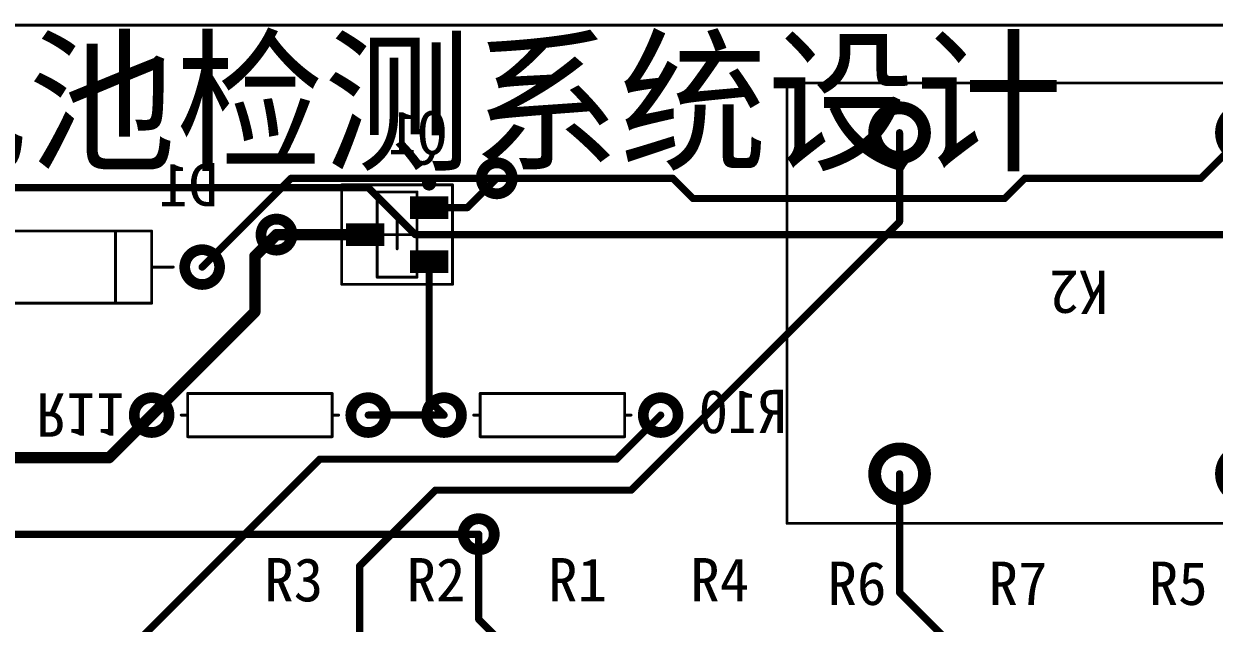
# Model space of a CAD drawing. Header units: millimetres. Extents: x 38 to 140, y 35 to 124.
# Drawn here: x 76.91 to 118.78, y 102.53 to 123.62 of the extents above; entities that cross this region are included whole.
import ezdxf

# ---------------------------------------------------------------- set-up
doc = ezdxf.new("R2010")
doc.units = ezdxf.units.MM
for name, color, linetype in [('BottomLayer', 5, 'Continuous'), ('BottomOverlay', 54, 'Continuous'), ('BottomPaste', 16, 'Continuous'), ('BottomSolder', 6, 'Continuous'), ('KeepOutLayer', 6, 'Continuous'), ('Mechanical1', 6, 'Continuous'), ('Mechanical13', 56, 'Continuous'), ('Mechanical15', 56, 'Continuous'), ('MultiLayer', 9, 'Continuous'), ('TopLayer', 1, 'Continuous'), ('TopOverlay', 2, 'Continuous'), ('TopSolder', 216, 'Continuous')]:
    doc.layers.add(name, color=color, linetype=linetype)

# ---------------------------------------------------------------- blocks, each defined once
blk = doc.blocks.new('SOT_23B_N_B_12')
at = {"layer": 'BottomLayer'}
for points, const_width in [([(-1.413, 1.25), (-1.413, 0.65)], 0.575), ([(-0.838, 1.25), (-0.838, 0.65)], 0.575), ([(-0.55, 1.1), (-1.7, 1.1)], 0.3), ([(-0.55, 0.8), (-1.7, 0.8)], 0.3), ([(0.838, 0.3), (0.838, -0.3)], 0.575), ([(1.413, 0.3), (1.413, -0.3)], 0.575), ([(1.7, 0.15), (0.55, 0.15)], 0.3), ([(1.7, -0.15), (0.55, -0.15)], 0.3), ([(-1.413, -0.65), (-1.413, -1.25)], 0.575), ([(-0.838, -0.65), (-0.838, -1.25)], 0.575), ([(-0.55, -0.8), (-1.7, -0.8)], 0.3), ([(-0.55, -1.1), (-1.7, -1.1)], 0.3)]:
    blk.add_lwpolyline(points, dxfattribs=dict(at, const_width=const_width))
at = {"layer": 'BottomLayer', "const_width": 0.3}
for points in [[(-1.275, 0.95, 1), (-0.975, 0.95, 1)], [(0.975, 0, 1), (1.275, 0, 1)], [(-1.275, -0.95, 1), (-0.975, -0.95, 1)]]:
    blk.add_lwpolyline(points, format="xyb", close=True, dxfattribs=at)
at = {"layer": 'BottomOverlay', "const_width": 0.1}
for points in [[(0.7, 1.5), (-0.2, 1.5)], [(0.7, 1.5), (0.7, 0.7)], [(0.7, -0.7), (0.7, -1.5)], [(0.7, -1.5), (-0.2, -1.5)]]:
    blk.add_lwpolyline(points, dxfattribs=at)
at = {"layer": 'BottomOverlay'}
for points, const_width in [([(-0.225, 1.5, 1), (-0.175, 1.5, 1)], 0.05), ([(0.675, 1.5, 1), (0.725, 1.5, 1)], 0.05), ([(0.675, 1.5, 1), (0.725, 1.5, 1)], 0.05), ([(0.675, 0.7, 1), (0.725, 0.7, 1)], 0.05), ([(0.675, -0.7, 1), (0.725, -0.7, 1)], 0.05), ([(-1, -1.8, 1), (-1.25, -1.8, 1)], 0.25), ([(-0.225, -1.5, 1), (-0.175, -1.5, 1)], 0.05), ([(0.675, -1.5, 1), (0.725, -1.5, 1)], 0.05), ([(0.675, -1.5, 1), (0.725, -1.5, 1)], 0.05), ([(-1.312, -1.8, 1), (-1.188, -1.8, 1)], 0.125), ([(-1.062, -1.8, 1), (-0.937, -1.8, 1)], 0.125)]:
    blk.add_lwpolyline(points, format="xyb", close=True, dxfattribs=dict(at, const_width=const_width))
at = {"layer": 'BottomPaste'}
for points, const_width in [([(-1.413, 1.25), (-1.413, 0.65)], 0.575), ([(-0.838, 1.25), (-0.838, 0.65)], 0.575), ([(-0.55, 1.1), (-1.7, 1.1)], 0.3), ([(-0.55, 0.8), (-1.7, 0.8)], 0.3), ([(0.838, 0.3), (0.838, -0.3)], 0.575), ([(1.413, 0.3), (1.413, -0.3)], 0.575), ([(1.7, 0.15), (0.55, 0.15)], 0.3), ([(1.7, -0.15), (0.55, -0.15)], 0.3), ([(-1.413, -0.65), (-1.413, -1.25)], 0.575), ([(-0.838, -0.65), (-0.838, -1.25)], 0.575), ([(-0.55, -0.8), (-1.7, -0.8)], 0.3), ([(-0.55, -1.1), (-1.7, -1.1)], 0.3)]:
    blk.add_lwpolyline(points, dxfattribs=dict(at, const_width=const_width))
at = {"layer": 'BottomPaste', "const_width": 0.3}
for points in [[(-1.275, 0.95, 1), (-0.975, 0.95, 1)], [(0.975, 0, 1), (1.275, 0, 1)], [(-1.275, -0.95, 1), (-0.975, -0.95, 1)]]:
    blk.add_lwpolyline(points, format="xyb", close=True, dxfattribs=at)
at = {"layer": 'BottomSolder'}
for points, const_width in [([(-1.463, 1.352), (-1.463, 0.548)], 0.677), ([(-0.787, 1.352), (-0.787, 0.548)], 0.677), ([(-0.448, 1.151), (-1.802, 1.151)], 0.402), ([(-0.448, 0.749), (-1.802, 0.749)], 0.402), ([(0.787, 0.402), (0.787, -0.402)], 0.677), ([(1.463, 0.402), (1.463, -0.402)], 0.677), ([(1.802, 0.201), (0.448, 0.201)], 0.402), ([(1.802, -0.201), (0.448, -0.201)], 0.402), ([(-1.463, -0.548), (-1.463, -1.352)], 0.677), ([(-0.787, -0.548), (-0.787, -1.352)], 0.677), ([(-0.448, -0.749), (-1.802, -0.749)], 0.402), ([(-0.448, -1.151), (-1.802, -1.151)], 0.402)]:
    blk.add_lwpolyline(points, dxfattribs=dict(at, const_width=const_width))
at = {"layer": 'BottomSolder', "const_width": 0.402}
for points in [[(-1.326, 0.95, 1), (-0.924, 0.95, 1)], [(0.924, 0, 1), (1.326, 0, 1)], [(-1.326, -0.95, 1), (-0.924, -0.95, 1)]]:
    blk.add_lwpolyline(points, format="xyb", close=True, dxfattribs=at)
at = {"layer": 'Mechanical13', "const_width": 0.1}
for points in [[(-0.7, 1.5), (-0.7, -1.5)], [(0.7, 1.5), (-0.7, 1.5)], [(0.7, 1.5), (0.7, -1.5)], [(0.7, -1.5), (-0.7, -1.5)]]:
    blk.add_lwpolyline(points, dxfattribs=at)
at = {"layer": 'Mechanical13', "const_width": 0.05}
for points in [[(-0.725, 1.5, 1), (-0.675, 1.5, 1)], [(-0.725, 1.5, 1), (-0.675, 1.5, 1)], [(0.675, 1.5, 1), (0.725, 1.5, 1)], [(0.675, 1.5, 1), (0.725, 1.5, 1)], [(-0.725, -1.5, 1), (-0.675, -1.5, 1)], [(-0.725, -1.5, 1), (-0.675, -1.5, 1)], [(0.675, -1.5, 1), (0.725, -1.5, 1)], [(0.675, -1.5, 1), (0.725, -1.5, 1)]]:
    blk.add_lwpolyline(points, format="xyb", close=True, dxfattribs=at)
at = {"layer": 'Mechanical15', "const_width": 0.1}
for points in [[(-1.95, 1.75), (-1.95, -1.75)], [(1.95, 1.75), (-1.95, 1.75)], [(1.95, 1.75), (1.95, -1.75)], [(0, 0.5), (0, -0.5)], [(0.5, 0), (-0.5, 0)], [(1.95, -1.75), (-1.95, -1.75)]]:
    blk.add_lwpolyline(points, dxfattribs=at)
at = {"layer": 'Mechanical15', "const_width": 0.05}
for points in [[(-1.975, 1.75, 1), (-1.925, 1.75, 1)], [(-1.975, 1.75, 1), (-1.925, 1.75, 1)], [(1.925, 1.75, 1), (1.975, 1.75, 1)], [(1.925, 1.75, 1), (1.975, 1.75, 1)], [(-0.025, 0.5, 1), (0.025, 0.5, 1)], [(-0.525, 0, 1), (-0.475, 0, 1)], [(0.475, 0, 1), (0.525, 0, 1)], [(-0.025, -0.5, 1), (0.025, -0.5, 1)], [(-1.975, -1.75, 1), (-1.925, -1.75, 1)], [(-1.975, -1.75, 1), (-1.925, -1.75, 1)], [(1.925, -1.75, 1), (1.975, -1.75, 1)], [(1.925, -1.75, 1), (1.975, -1.75, 1)]]:
    blk.add_lwpolyline(points, format="xyb", close=True, dxfattribs=at)
blk = doc.blocks.new('AXIAL_0_3_B_23')
at = {"layer": 'BottomLayer', "const_width": 0.275}
for points in [[(-4.373, 0, 1), (-3.247, 0, 1)], [(3.247, 0, 1), (4.373, 0, 1)]]:
    blk.add_lwpolyline(points, format="xyb", close=True, dxfattribs=at)
at = {"layer": 'BottomOverlay', "const_width": 0.1}
for points in [[(-2.54, 0.762), (2.54, 0.762)], [(-2.54, -0.762), (-2.54, 0.762)], [(2.54, 0), (2.54, 0.762)], [(-2.769, 0), (-2.54, 0)], [(2.54, 0), (2.769, 0)], [(2.54, -0.762), (2.54, 0)], [(-2.54, -0.762), (2.54, -0.762)]]:
    blk.add_lwpolyline(points, dxfattribs=at)
at = {"layer": 'BottomOverlay', "const_width": 0.05}
for points in [[(-2.565, 0.762, 1), (-2.515, 0.762, 1)], [(-2.565, 0.762, 1), (-2.515, 0.762, 1)], [(2.515, 0.762, 1), (2.565, 0.762, 1)], [(2.515, 0.762, 1), (2.565, 0.762, 1)], [(-2.794, 0, 1), (-2.744, 0, 1)], [(-2.565, 0, 1), (-2.515, 0, 1)], [(2.515, 0, 1), (2.565, 0, 1)], [(2.515, 0, 1), (2.565, 0, 1)], [(2.515, 0, 1), (2.565, 0, 1)], [(2.744, 0, 1), (2.794, 0, 1)], [(-2.565, -0.762, 1), (-2.515, -0.762, 1)], [(-2.565, -0.762, 1), (-2.515, -0.762, 1)], [(2.515, -0.762, 1), (2.565, -0.762, 1)], [(2.515, -0.762, 1), (2.565, -0.762, 1)]]:
    blk.add_lwpolyline(points, format="xyb", close=True, dxfattribs=at)
at = {"layer": 'BottomSolder', "const_width": 0.377}
for points in [[(-4.423, 0, 1), (-3.197, 0, 1)], [(3.197, 0, 1), (4.423, 0, 1)]]:
    blk.add_lwpolyline(points, format="xyb", close=True, dxfattribs=at)
at = {"layer": 'MultiLayer', "const_width": 0.275}
for points in [[(-4.373, 0, 1), (-3.247, 0, 1)], [(3.247, 0, 1), (4.373, 0, 1)]]:
    blk.add_lwpolyline(points, format="xyb", close=True, dxfattribs=at)
at = {"layer": 'TopLayer', "const_width": 0.275}
for points in [[(-4.373, 0, 1), (-3.247, 0, 1)], [(3.247, 0, 1), (4.373, 0, 1)]]:
    blk.add_lwpolyline(points, format="xyb", close=True, dxfattribs=at)
at = {"layer": 'TopSolder', "const_width": 0.377}
for points in [[(-4.423, 0, 1), (-3.197, 0, 1)], [(3.197, 0, 1), (4.423, 0, 1)]]:
    blk.add_lwpolyline(points, format="xyb", close=True, dxfattribs=at)
blk = doc.blocks.new('AXIAL_0_3_B_24')
at = {"layer": 'BottomLayer', "const_width": 0.275}
for points in [[(-4.373, 0, 1), (-3.247, 0, 1)], [(3.247, 0, 1), (4.373, 0, 1)]]:
    blk.add_lwpolyline(points, format="xyb", close=True, dxfattribs=at)
at = {"layer": 'BottomOverlay', "const_width": 0.1}
for points in [[(2.54, 0.762), (-2.54, 0.762)], [(-2.54, 0.762), (-2.54, -0.762)], [(2.54, 0.762), (2.54, 0)], [(-2.54, 0), (-2.769, 0)], [(2.769, 0), (2.54, 0)], [(2.54, 0), (2.54, -0.762)], [(2.54, -0.762), (-2.54, -0.762)]]:
    blk.add_lwpolyline(points, dxfattribs=at)
at = {"layer": 'BottomOverlay', "const_width": 0.05}
for points in [[(-2.565, 0.762, 1), (-2.515, 0.762, 1)], [(-2.565, 0.762, 1), (-2.515, 0.762, 1)], [(2.515, 0.762, 1), (2.565, 0.762, 1)], [(2.515, 0.762, 1), (2.565, 0.762, 1)], [(-2.794, 0, 1), (-2.744, 0, 1)], [(-2.565, 0, 1), (-2.515, 0, 1)], [(2.515, 0, 1), (2.565, 0, 1)], [(2.515, 0, 1), (2.565, 0, 1)], [(2.515, 0, 1), (2.565, 0, 1)], [(2.744, 0, 1), (2.794, 0, 1)], [(-2.565, -0.762, 1), (-2.515, -0.762, 1)], [(-2.565, -0.762, 1), (-2.515, -0.762, 1)], [(2.515, -0.762, 1), (2.565, -0.762, 1)], [(2.515, -0.762, 1), (2.565, -0.762, 1)]]:
    blk.add_lwpolyline(points, format="xyb", close=True, dxfattribs=at)
at = {"layer": 'BottomSolder', "const_width": 0.377}
for points in [[(-4.423, 0, 1), (-3.197, 0, 1)], [(3.197, 0, 1), (4.423, 0, 1)]]:
    blk.add_lwpolyline(points, format="xyb", close=True, dxfattribs=at)
at = {"layer": 'MultiLayer', "const_width": 0.275}
for points in [[(-4.373, 0, 1), (-3.247, 0, 1)], [(3.247, 0, 1), (4.373, 0, 1)]]:
    blk.add_lwpolyline(points, format="xyb", close=True, dxfattribs=at)
at = {"layer": 'TopLayer', "const_width": 0.275}
for points in [[(-4.373, 0, 1), (-3.247, 0, 1)], [(3.247, 0, 1), (4.373, 0, 1)]]:
    blk.add_lwpolyline(points, format="xyb", close=True, dxfattribs=at)
at = {"layer": 'TopSolder', "const_width": 0.377}
for points in [[(-4.423, 0, 1), (-3.197, 0, 1)], [(3.197, 0, 1), (4.423, 0, 1)]]:
    blk.add_lwpolyline(points, format="xyb", close=True, dxfattribs=at)
blk = doc.blocks.new('PCBC_________1_33')
at = {"layer": 'BottomLayer', "const_width": 0.35}
for points in [[(2.575, 13.75, 1), (4.225, 13.75, 1)], [(14.775, 13.75, 1), (16.425, 13.75, 1)], [(0.575, 7.75, 1), (2.225, 7.75, 1)], [(2.575, 1.75, 1), (4.225, 1.75, 1)], [(14.775, 1.75, 1), (16.425, 1.75, 1)]]:
    blk.add_lwpolyline(points, format="xyb", close=True, dxfattribs=at)
at = {"layer": 'BottomSolder', "const_width": 0.452}
for points in [[(2.524, 13.75, 1), (4.276, 13.75, 1)], [(14.724, 13.75, 1), (16.476, 13.75, 1)], [(0.524, 7.75, 1), (2.276, 7.75, 1)], [(2.524, 1.75, 1), (4.276, 1.75, 1)], [(14.724, 1.75, 1), (16.476, 1.75, 1)]]:
    blk.add_lwpolyline(points, format="xyb", close=True, dxfattribs=at)
at = {"layer": 'Mechanical1', "const_width": 0.1}
for points in [[(19.558, 15.494), (0, 15.494)], [(0, 15.494), (0, 0)], [(19.558, 15.494), (19.558, 0)], [(19.558, 0), (0, 0)]]:
    blk.add_lwpolyline(points, dxfattribs=at)
at = {"layer": 'Mechanical1', "const_width": 0.05}
for points in [[(-0.025, 15.494, 1), (0.025, 15.494, 1)], [(-0.025, 15.494, 1), (0.025, 15.494, 1)], [(19.533, 15.494, 1), (19.583, 15.494, 1)], [(19.533, 15.494, 1), (19.583, 15.494, 1)], [(-0.025, 0, 1), (0.025, 0, 1)], [(-0.025, 0, 1), (0.025, 0, 1)], [(19.533, 0, 1), (19.583, 0, 1)], [(19.533, 0, 1), (19.583, 0, 1)]]:
    blk.add_lwpolyline(points, format="xyb", close=True, dxfattribs=at)
at = {"layer": 'MultiLayer', "const_width": 0.35}
for points in [[(2.575, 13.75, 1), (4.225, 13.75, 1)], [(14.775, 13.75, 1), (16.425, 13.75, 1)], [(0.575, 7.75, 1), (2.225, 7.75, 1)], [(2.575, 1.75, 1), (4.225, 1.75, 1)], [(14.775, 1.75, 1), (16.425, 1.75, 1)]]:
    blk.add_lwpolyline(points, format="xyb", close=True, dxfattribs=at)
at = {"layer": 'TopLayer', "const_width": 0.35}
for points in [[(2.575, 13.75, 1), (4.225, 13.75, 1)], [(14.775, 13.75, 1), (16.425, 13.75, 1)], [(0.575, 7.75, 1), (2.225, 7.75, 1)], [(2.575, 1.75, 1), (4.225, 1.75, 1)], [(14.775, 1.75, 1), (16.425, 1.75, 1)]]:
    blk.add_lwpolyline(points, format="xyb", close=True, dxfattribs=at)
at = {"layer": 'TopSolder', "const_width": 0.452}
for points in [[(2.524, 13.75, 1), (4.276, 13.75, 1)], [(14.724, 13.75, 1), (16.476, 13.75, 1)], [(0.524, 7.75, 1), (2.276, 7.75, 1)], [(2.524, 1.75, 1), (4.276, 1.75, 1)], [(14.724, 1.75, 1), (16.476, 1.75, 1)]]:
    blk.add_lwpolyline(points, format="xyb", close=True, dxfattribs=at)
blk = doc.blocks.new('DIODE_0_4_B_37')
at = {"layer": 'BottomLayer', "const_width": 0.275}
for points in [[(-5.643, 0, 1), (-4.517, 0, 1)], [(4.517, 0, 1), (5.643, 0, 1)]]:
    blk.add_lwpolyline(points, format="xyb", close=True, dxfattribs=at)
at = {"layer": 'BottomOverlay', "const_width": 0.1}
for points in [[(-3.302, 1.27), (3.302, 1.27)], [(-3.302, -1.27), (-3.302, 1.27)], [(2.032, -1.27), (2.032, 1.27)], [(3.302, -1.27), (3.302, 1.27)], [(-4.064, 0), (-3.302, 0)], [(3.302, 0), (4.064, 0)], [(-3.302, -1.27), (3.302, -1.27)]]:
    blk.add_lwpolyline(points, dxfattribs=at)
at = {"layer": 'BottomOverlay', "const_width": 0.05}
for points in [[(-3.327, 1.27, 1), (-3.277, 1.27, 1)], [(-3.327, 1.27, 1), (-3.277, 1.27, 1)], [(2.007, 1.27, 1), (2.057, 1.27, 1)], [(3.277, 1.27, 1), (3.327, 1.27, 1)], [(3.277, 1.27, 1), (3.327, 1.27, 1)], [(-4.089, 0, 1), (-4.039, 0, 1)], [(-3.327, 0, 1), (-3.277, 0, 1)], [(3.277, 0, 1), (3.327, 0, 1)], [(4.039, 0, 1), (4.089, 0, 1)], [(-3.327, -1.27, 1), (-3.277, -1.27, 1)], [(-3.327, -1.27, 1), (-3.277, -1.27, 1)], [(2.007, -1.27, 1), (2.057, -1.27, 1)], [(3.277, -1.27, 1), (3.327, -1.27, 1)], [(3.277, -1.27, 1), (3.327, -1.27, 1)]]:
    blk.add_lwpolyline(points, format="xyb", close=True, dxfattribs=at)
at = {"layer": 'BottomSolder', "const_width": 0.377}
for points in [[(-5.693, 0, 1), (-4.467, 0, 1)], [(4.467, 0, 1), (5.693, 0, 1)]]:
    blk.add_lwpolyline(points, format="xyb", close=True, dxfattribs=at)
at = {"layer": 'MultiLayer', "const_width": 0.275}
for points in [[(-5.643, 0, 1), (-4.517, 0, 1)], [(4.517, 0, 1), (5.643, 0, 1)]]:
    blk.add_lwpolyline(points, format="xyb", close=True, dxfattribs=at)
at = {"layer": 'TopLayer', "const_width": 0.275}
for points in [[(-5.643, 0, 1), (-4.517, 0, 1)], [(4.517, 0, 1), (5.643, 0, 1)]]:
    blk.add_lwpolyline(points, format="xyb", close=True, dxfattribs=at)
at = {"layer": 'TopSolder', "const_width": 0.377}
for points in [[(-5.693, 0, 1), (-4.467, 0, 1)], [(4.467, 0, 1), (5.693, 0, 1)]]:
    blk.add_lwpolyline(points, format="xyb", close=True, dxfattribs=at)

msp = doc.modelspace()

# ---------------------------------------------------------------- linework, layer by layer
at = {"layer": 'BottomLayer'}
for points, const_width in [([(118.314, 118.186), (119.917, 119.789)], 0.254), ([(92.517, 117.155), (93.548, 118.186)], 0.254), ([(93.548, 118.186), (99.74, 118.186)], 0.254), ([(99.74, 118.186), (100.451, 117.475)], 0.254), ([(111.412, 117.475), (112.123, 118.186)], 0.254), ([(112.123, 118.186), (118.314, 118.186)], 0.254), ([(64.643, 117.856), (89.027, 117.856)], 0.254), ([(89.027, 117.856), (90.678, 116.205)], 0.254), ([(91.168, 117.155), (92.517, 117.155)], 0.254), ([(100.451, 117.475), (111.412, 117.475)], 0.254), ([(85.801, 116.205), (88.918, 116.205)], 0.4), ([(90.678, 116.205), (127.404, 116.205)], 0.254), ([(91.168, 110.381), (91.168, 115.255)], 0.254), ([(91.168, 110.381), (91.694, 109.855)], 0.254), ([(79.908, 108.356), (81.407, 109.855)], 0.4), ([(89.027, 109.855), (91.694, 109.855)], 0.254), ([(49.274, 108.356), (79.908, 108.356)], 0.4), ([(68.072, 105.664), (92.913, 105.664)], 0.254)]:
    msp.add_lwpolyline(points, dxfattribs=dict(at, const_width=const_width))
for points, const_width in [([(93.053, 118.186, 1), (94.043, 118.186, 1)], 0.279), ([(93.485, 118.186, 1), (93.612, 118.186, 1)], 0.127), ([(93.485, 118.186, 1), (93.612, 118.186, 1)], 0.127), ([(99.676, 118.186, 1), (99.803, 118.186, 1)], 0.127), ([(99.676, 118.186, 1), (99.803, 118.186, 1)], 0.127), ([(112.059, 118.186, 1), (112.186, 118.186, 1)], 0.127), ([(112.059, 118.186, 1), (112.186, 118.186, 1)], 0.127), ([(118.251, 118.186, 1), (118.378, 118.186, 1)], 0.127), ([(118.251, 118.186, 1), (118.378, 118.186, 1)], 0.127), ([(88.963, 117.856, 1), (89.09, 117.856, 1)], 0.127), ([(88.963, 117.856, 1), (89.09, 117.856, 1)], 0.127), ([(91.105, 117.155, 1), (91.232, 117.155, 1)], 0.127), ([(92.454, 117.155, 1), (92.581, 117.155, 1)], 0.127), ([(92.454, 117.155, 1), (92.581, 117.155, 1)], 0.127), ([(100.387, 117.475, 1), (100.514, 117.475, 1)], 0.127), ([(100.387, 117.475, 1), (100.514, 117.475, 1)], 0.127), ([(111.348, 117.475, 1), (111.475, 117.475, 1)], 0.127), ([(111.348, 117.475, 1), (111.475, 117.475, 1)], 0.127), ([(85.306, 116.205, 1), (86.296, 116.205, 1)], 0.279), ([(85.701, 116.205, 1), (85.901, 116.205, 1)], 0.2), ([(88.818, 116.205, 1), (89.018, 116.205, 1)], 0.2), ([(90.614, 116.205, 1), (90.741, 116.205, 1)], 0.127), ([(90.614, 116.205, 1), (90.741, 116.205, 1)], 0.127), ([(91.105, 115.255, 1), (91.232, 115.255, 1)], 0.127), ([(91.105, 110.381, 1), (91.232, 110.381, 1)], 0.127), ([(91.105, 110.381, 1), (91.232, 110.381, 1)], 0.127), ([(81.307, 109.855, 1), (81.507, 109.855, 1)], 0.2), ([(88.963, 109.855, 1), (89.09, 109.855, 1)], 0.127), ([(91.63, 109.855, 1), (91.757, 109.855, 1)], 0.127), ([(91.63, 109.855, 1), (91.757, 109.855, 1)], 0.127), ([(79.808, 108.356, 1), (80.008, 108.356, 1)], 0.2), ([(79.808, 108.356, 1), (80.008, 108.356, 1)], 0.2), ([(92.418, 105.664, 1), (93.408, 105.664, 1)], 0.279), ([(92.85, 105.664, 1), (92.977, 105.664, 1)], 0.127)]:
    msp.add_lwpolyline(points, format="xyb", close=True, dxfattribs=dict(at, const_width=const_width))
at = {"layer": 'BottomSolder', "const_width": 0.381}
for points in [[(93.002, 118.186, 1), (94.094, 118.186, 1)], [(85.255, 116.205, 1), (86.347, 116.205, 1)], [(92.367, 105.664, 1), (93.459, 105.664, 1)]]:
    msp.add_lwpolyline(points, format="xyb", close=True, dxfattribs=at)
at = {"layer": 'KeepOutLayer', "const_width": 0.1}
msp.add_lwpolyline([(37.719, 123.571), (140.335, 123.571)], dxfattribs=at)
at = {"layer": 'MultiLayer', "const_width": 0.279}
for points in [[(93.053, 118.186, 1), (94.043, 118.186, 1)], [(85.306, 116.205, 1), (86.296, 116.205, 1)], [(92.418, 105.664, 1), (93.408, 105.664, 1)]]:
    msp.add_lwpolyline(points, format="xyb", close=True, dxfattribs=at)
at = {"layer": 'TopLayer'}
for points, const_width in [([(107.717, 116.658), (107.717, 119.789)], 0.254), ([(83.185, 115.062), (86.309, 118.186)], 0.254), ([(86.309, 118.186), (93.548, 118.186)], 0.254), ([(98.273, 107.213), (107.717, 116.658)], 0.254), ([(85.039, 115.443), (85.801, 116.205)], 0.4), ([(85.039, 113.487), (85.039, 115.443)], 0.4), ([(81.407, 109.855), (85.039, 113.487)], 0.4), ([(97.765, 108.306), (99.314, 109.855)], 0.254), ([(73.787, 94.767), (87.325, 108.306)], 0.254), ([(87.325, 108.306), (97.765, 108.306)], 0.254), ([(107.717, 103.611), (107.717, 107.789)], 0.254), ([(88.722, 104.546), (91.389, 107.213)], 0.254), ([(91.389, 107.213), (98.273, 107.213)], 0.254), ([(92.913, 102.667), (92.913, 105.664)], 0.254), ([(88.722, 95.936), (88.722, 104.546)], 0.254), ([(107.717, 103.611), (119.253, 92.075)], 0.254), ([(92.913, 102.667), (105.537, 90.043)], 0.254)]:
    msp.add_lwpolyline(points, dxfattribs=dict(at, const_width=const_width))
for points, const_width in [([(107.653, 119.789, 1), (107.78, 119.789, 1)], 0.127), ([(93.053, 118.186, 1), (94.043, 118.186, 1)], 0.279), ([(86.246, 118.186, 1), (86.373, 118.186, 1)], 0.127), ([(86.246, 118.186, 1), (86.373, 118.186, 1)], 0.127), ([(93.485, 118.186, 1), (93.612, 118.186, 1)], 0.127), ([(85.306, 116.205, 1), (86.296, 116.205, 1)], 0.279), ([(107.653, 116.658, 1), (107.78, 116.658, 1)], 0.127), ([(107.653, 116.658, 1), (107.78, 116.658, 1)], 0.127), ([(85.701, 116.205, 1), (85.901, 116.205, 1)], 0.2), ([(84.939, 115.443, 1), (85.139, 115.443, 1)], 0.2), ([(84.939, 115.443, 1), (85.139, 115.443, 1)], 0.2), ([(83.121, 115.062, 1), (83.248, 115.062, 1)], 0.127), ([(84.939, 113.487, 1), (85.139, 113.487, 1)], 0.2), ([(84.939, 113.487, 1), (85.139, 113.487, 1)], 0.2), ([(81.307, 109.855, 1), (81.507, 109.855, 1)], 0.2), ([(99.25, 109.855, 1), (99.377, 109.855, 1)], 0.127), ([(87.262, 108.306, 1), (87.389, 108.306, 1)], 0.127), ([(87.262, 108.306, 1), (87.389, 108.306, 1)], 0.127), ([(97.701, 108.306, 1), (97.828, 108.306, 1)], 0.127), ([(97.701, 108.306, 1), (97.828, 108.306, 1)], 0.127), ([(107.653, 107.789, 1), (107.78, 107.789, 1)], 0.127), ([(91.326, 107.213, 1), (91.453, 107.213, 1)], 0.127), ([(91.326, 107.213, 1), (91.453, 107.213, 1)], 0.127), ([(98.209, 107.213, 1), (98.336, 107.213, 1)], 0.127), ([(98.209, 107.213, 1), (98.336, 107.213, 1)], 0.127), ([(92.418, 105.664, 1), (93.408, 105.664, 1)], 0.279), ([(92.85, 105.664, 1), (92.977, 105.664, 1)], 0.127), ([(88.659, 104.546, 1), (88.786, 104.546, 1)], 0.127), ([(88.659, 104.546, 1), (88.786, 104.546, 1)], 0.127), ([(107.653, 103.611, 1), (107.78, 103.611, 1)], 0.127), ([(107.653, 103.611, 1), (107.78, 103.611, 1)], 0.127), ([(92.85, 102.667, 1), (92.977, 102.667, 1)], 0.127), ([(92.85, 102.667, 1), (92.977, 102.667, 1)], 0.127)]:
    msp.add_lwpolyline(points, format="xyb", close=True, dxfattribs=dict(at, const_width=const_width))
at = {"layer": 'TopSolder', "const_width": 0.381}
for points in [[(93.002, 118.186, 1), (94.094, 118.186, 1)], [(85.255, 116.205, 1), (86.347, 116.205, 1)], [(92.367, 105.664, 1), (93.459, 105.664, 1)]]:
    msp.add_lwpolyline(points, format="xyb", close=True, dxfattribs=at)

# ---------------------------------------------------------------- block references
at = {"rotation": 180}
for name, p in [('PCBC_________1_33', (123.317, 121.539)), ('SOT_23B_N_B_12', (90.043, 116.205)), ('AXIAL_0_3_B_24', (85.217, 109.855))]:
    msp.add_blockref(name, p, dxfattribs=at)
for name, p in [('DIODE_0_4_B_37', (78.105, 115.062)), ('AXIAL_0_3_B_23', (95.504, 109.855))]:
    msp.add_blockref(name, p)

# ---------------------------------------------------------------- texts
at = {"layer": 'BottomOverlay', "text_generation_flag": 2}
for s, p in [('Q1', (91.796, 119.024)), ('D1', (83.744, 117.196)), ('R10', (103.759, 109.22))]:
    msp.add_text(s, height=1.524, dxfattribs=at).set_placement(p)
msp.add_text('R11', height=1.524, rotation=180, dxfattribs=at).set_placement((77.343, 110.617))
at = {"layer": 'TopOverlay'}
for s, height, p in [('太阳能电池检测系统设计', 4, (56.261, 118.872)), ('R3', 1.524, (85.369, 103.302)), ('R2', 1.524, (90.373, 103.302)), ('R1', 1.524, (95.352, 103.302)), ('R4', 1.524, (100.355, 103.302)), ('R6', 1.524, (105.181, 103.175)), ('R7', 1.524, (110.846, 103.175)), ('R5', 1.524, (116.484, 103.175))]:
    msp.add_text(s, height=height, dxfattribs=at).set_placement(p)
msp.add_text('K2', height=1.524, rotation=180, dxfattribs=at).set_placement((115.062, 114.935))

doc.saveas('drawing.dxf')
